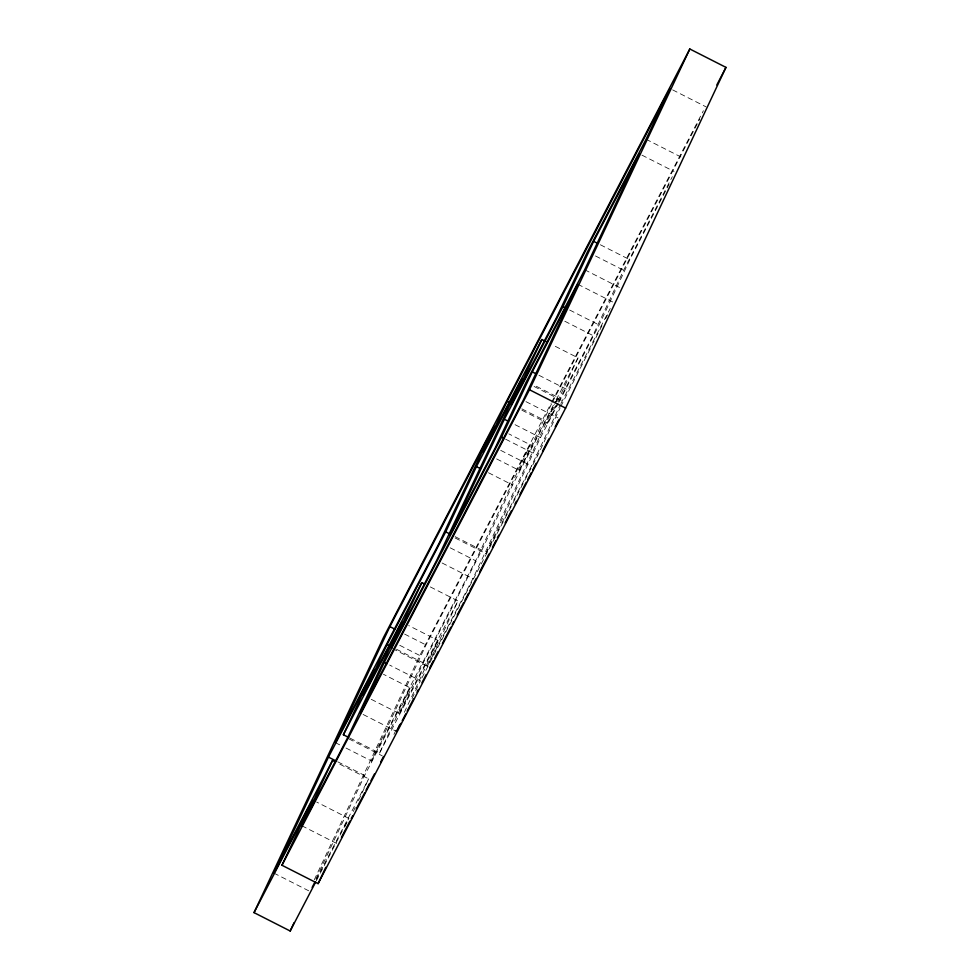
<?xml version="1.0" encoding="UTF-8"?>
<svg xmlns="http://www.w3.org/2000/svg" width="980" height="980" viewBox="0 0 980 980"><rect width="100%" height="100%" fill="white"/><g stroke="black" fill="none" stroke-linecap="round" stroke-linejoin="round"><path stroke-width="0.73" stroke-dasharray="4.9 3.68" d="M314.286 879.783L419.82 655.498L551.029 403.442M315.879 879.048L364.621 775.474L410.216 687.886L383.437 674.277M346.001 748.046L371.445 760.97L426.031 644.975L530.254 444.761L508.828 433.883M344.972 826.532L348.807 818.386L316.675 802.057M350.056 738.161L379.517 753.13L410.216 687.886M353.302 811.477L355.226 807.398M358.423 800.599L368.664 778.855L337.867 763.2M371.249 699.316L399.362 713.599L423.238 662.86L481.866 550.233L512.577 484.99L554.668 404.127M393.948 734.412L395.896 730.272M404.348 712.313L438.134 640.516L408.685 625.546M371.445 760.97L475.668 560.756L530.254 444.761M412.066 698.569L420.457 680.733L389.673 665.089M392.478 648.539L427.28 666.229L457.991 600.985L429.877 586.702M496.64 458.922L519.4 470.486L551.74 403.478M427.28 666.229L472.887 578.641L554.913 404.311M555.562 402.927L558.171 397.39L534.076 385.14M455.112 537.959L485.909 553.614L540.495 437.619L558.147 403.687M521.887 410.191L547.318 423.115L556.91 402.719M557.559 401.359L578.029 357.859L553.921 345.622M485.909 553.614L531.491 466.015L560.278 404.838M560.915 403.478L610.234 308.492M558.539 401.555L592.9 335.515L623.611 270.26L672.341 176.645M461.421 602.026L537.702 455.492L560.095 407.913M560.732 406.553L602.774 324.209M558.857 402.339L599.111 324.993L629.809 259.737L669.095 184.277M551.728 402.094L703.395 110.728M552.438 402.131L699.769 119.082M519.4 470.486L555.415 401.286M556.126 399.926L578.029 357.859M555.366 402.78L558.171 397.39M547.318 423.115L557.841 402.902M399.362 713.599L457.991 600.985M379.517 753.13L438.134 640.516M605.579 318.819L607.686 314.776M316.393 879.256L368.664 778.855M316.32 880.8L348.807 818.386M421.878 678.013L460.723 603.386M672.648 89.891L706.115 106.894M646.09 139.27L680.892 156.959M641.937 155.134L674.069 171.463M600.36 244.767L629.809 259.737M595.497 255.976L623.611 270.26M584.68 269.769L619.483 287.459M577.857 284.274L612.659 301.963M569.649 310.023L599.111 324.993M564.786 321.232L592.9 335.515M538.951 375.267L568.4 390.236M534.088 386.475L562.202 400.759M525.942 401.629L558.073 417.958M521.862 408.856L543.275 419.734M515.063 424.683L540.495 437.619M505.57 439.163L537.702 455.492M500.707 450.359L531.491 466.015M488.469 472.74L512.577 484.99M455.088 536.624L481.866 550.233M450.224 547.832L475.668 560.756M442.09 562.986L472.887 578.641M404.605 634.085L426.031 644.975M399.742 645.306L419.82 655.498M396.471 649.25L423.238 662.86M363.115 714.469L395.246 730.798M348.745 738.822L382.212 755.825M335.295 742.607L340.648 745.327M337.843 761.864L364.621 775.474M301.803 825.736L336.618 843.425M273.886 873.107L308.688 890.795"/><path stroke-width="1.47" d="M254.028 912.625L383.682 637.135L689.822 49L725.972 67.375L565.619 408.121L318.108 883.629L281.958 865.267L312.657 800.011L254.028 912.625L290.178 931L315.609 882.147M348.721 737.487L343.368 734.755L374.066 669.511L328.471 757.111L273.886 873.107L332.514 760.48L335.185 761.84M389.881 626.612L335.295 742.607L439.518 542.393L494.104 426.398L389.881 626.612L395.234 629.332M332.514 760.48L301.803 825.736L347.41 738.136L401.984 622.141L343.368 734.755M421.841 582.61L391.143 647.866L436.737 560.266L522.022 379.027L476.427 466.615L445.716 531.87L387.1 644.485L363.213 695.236L421.841 582.61L424.524 583.97M384.319 662.358L360.432 713.109L523.271 400.269L577.857 284.274L532.263 371.873L501.552 437.117L384.319 662.358L386.99 663.73M541.879 339.497L511.168 404.74L556.75 317.14L587.461 251.897L646.09 139.27L669.965 88.531L507.126 401.371L483.25 452.111L541.879 339.497L545.897 341.542M504.345 419.244L449.759 535.239L495.353 447.64L526.052 382.396L584.68 269.769L639.266 153.774L593.66 241.374L562.961 306.618L504.345 419.244L508.363 421.29M281.958 865.267L529.482 389.746L689.822 49M290.178 931L294.086 922.695M318.108 883.629L325.776 867.312M399.803 724.624L396.582 731.484L400.808 723.363M716.797 84.99L725.972 67.375M312.155 887.402L314.972 881.976M341.457 837.361L349.885 821.191M351.281 818.496L352.69 815.801M356.193 809.064L364.609 792.894M366.018 790.198L369.521 783.461M370.93 780.766L374.434 774.029M380.742 761.901L383.548 756.511M402.216 720.643L405.745 713.881M407.153 711.174L413.499 698.985M417.027 692.211L418.435 689.504M421.964 682.729L426.19 674.608M429.718 667.833L433.234 661.059M434.642 658.352L438.17 651.577M442.397 643.456L450.861 627.2M452.27 624.493L453.679 621.786M457.207 615.011L463.552 602.823M464.961 600.115L468.477 593.341M469.898 590.634L476.231 578.445M479.759 571.671L488.922 554.068M492.45 547.293L495.978 540.531M497.387 537.824L498.796 535.117M505.141 522.928L511.487 510.739M515.002 503.965L516.423 501.258M519.939 494.484L526.285 482.295M527.693 479.588L531.221 472.813M532.63 470.106L536.158 463.332M542.504 451.143L548.849 438.954M555.195 426.766L558.71 419.991M593.66 241.374L597.678 243.407M562.961 306.618L565.644 307.977M532.263 371.873L536.268 373.907M529.482 389.746L565.619 408.121M507.126 401.371L509.808 402.731M501.552 437.117L504.235 438.477M476.427 466.615L480.445 468.661M445.716 531.87L449.734 533.904M387.1 644.485L389.771 645.845M328.471 757.111L336.507 761.191"/></g></svg>
